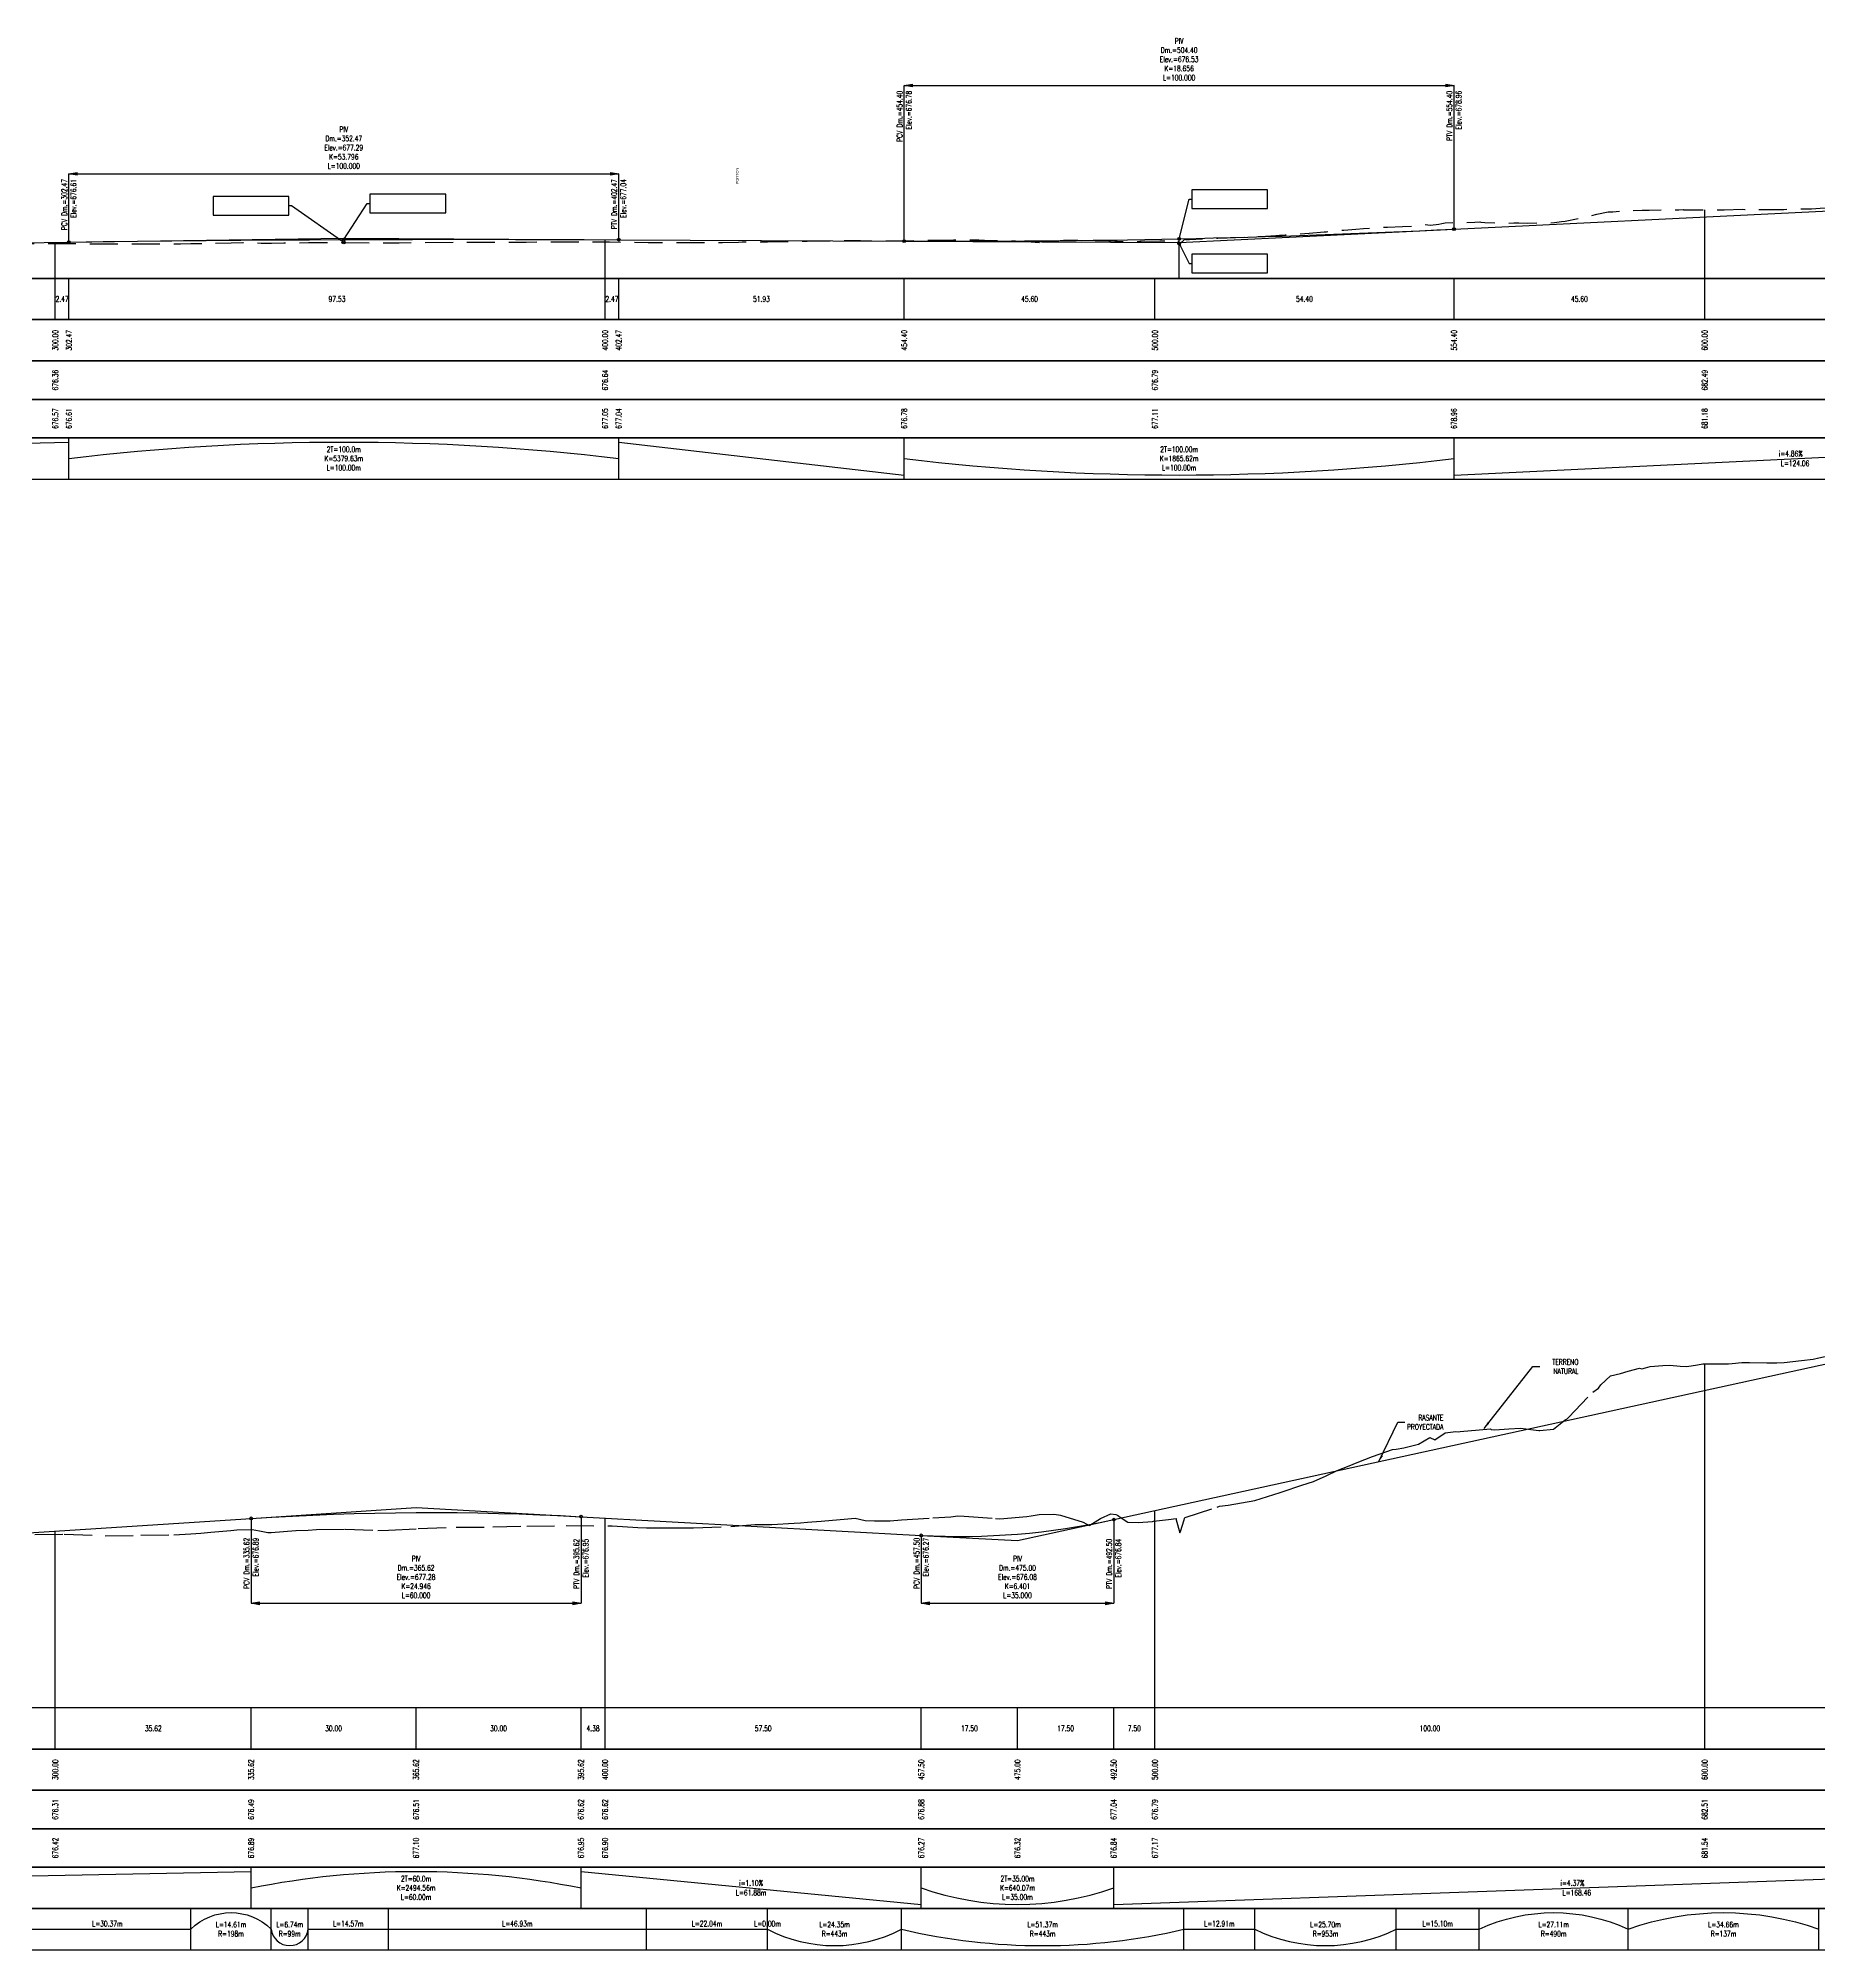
# Model space of a CAD drawing. Extents: x 350769 to 354978, y 6304672 to 6307963.
# Drawn here: x 354131.7 to 354455.6, y 6305572.6 to 6305920.2 of the extents above; entities that cross this region are included whole.
import ezdxf

# ---------------------------------------------------------------- set-up
doc = ezdxf.new("R2010")
doc.units = 0
doc.linetypes.add('DASHDOTX2', pattern=[2, 1, -0.5, 0, -0.5])
doc.linetypes.add('DASHED', pattern=[19.05, 12.7, -6.35])
doc.layers.get('0').update_dxf_attribs({"linetype": 'CONTINUOUS'})
for name, color, linetype in [('1-ARBOLES  2', 7, 'CONTINUOUS'), ('C-CARR-OBRA-PATR', 4, 'CONTINUOUS'), ('C-ROAD-PROF', 3, 'CONTINUOUS'), ('C-ROAD-PROF-TEXT', 2, 'CONTINUOUS')]:
    doc.layers.add(name, color=color, linetype=linetype)
doc.layers.add('TEXTOS-PERFILES', color=7, linetype='CONTINUOUS', lineweight=20)
doc.styles.add('A', font='arial.ttf', dxfattribs={"height": 2})
doc.styles.add('ROMANS', font='romans.shx', dxfattribs={"width": 0.65})
doc.dimstyles.new('2F500', dxfattribs={"dimtxt": 1, "dimasz": 1, "dimexe": 0.35, "dimexo": 0.35, "dimgap": 0.25, "dimtad": 1, "dimdsep": 46, "dimtxsty": 'ROMANS', "dimcen": 0, "dimclrd": 7, "dimclre": 7, "dimclrt": 2, "dimaunit": 2, "dimadec": 1, "dimazin": 0, "dimtfac": 1, "dimtmove": 0, "dimatfit": 3, "dimfxl": 0.35, "dimfxlon": 1, "dimtolj": 1, "dimtzin": 0, "dimarcsym": 1})
doc.dimstyles.get("Standard").update_dxf_attribs({"dimtxt": 0.18, "dimasz": 0.18, "dimexe": 0.18, "dimexo": 0.0625, "dimgap": 0.09, "dimtad": 0, "dimtih": 1, "dimtoh": 1, "dimdec": 4, "dimzin": 0, "dimdsep": 46, "dimtxsty": 'STANDARD', "dimcen": 0.09, "dimadec": 0, "dimazin": 0, "dimtfac": 1, "dimtdec": 4, "dimtofl": 0, "dimtmove": 0, "dimatfit": 3, "dimfxl": 1, "dimtolj": 1, "dimtzin": 0, "dimarcsym": 0})

# ---------------------------------------------------------------- blocks, each defined once
blk = doc.blocks.new('_ClosedFilled')
blk.add_hatch(color=256).paths.add_polyline_path([(-1, 0.17), (-1, -0.17), (0, 0)])
at = {"color": 0, "linetype": 'ByBlock', "lineweight": -2}
for p, q in [((-1, 0.17), (0, 0)), ((-1, 0.17), (-1, -0.17)), ((0, 0), (-1, -0.17))]:
    blk.add_line(p, q, dxfattribs=at)
blk = doc.blocks.new('AeccTickCircle')
blk.add_circle((0, 0), 1)
blk = doc.blocks.new('*U1005')
at = {"layer": 'C-ROAD-PROF', "color": 7, "linetype": 'DASHED', "lineweight": -3, "ltscale": 0.4}
for p, q in [((355812.17, 6305211.86), (355814.3, 6305212.11)), ((355814.3, 6305212.11), (355815.32, 6305212.33)), ((355815.32, 6305212.33), (355817.57, 6305212.83)), ((355775.68, 6305207.42), (355777.43, 6305209.06)), ((355777.43, 6305209.06), (355779.26, 6305209.52)), ((355779.26, 6305209.52), (355780.66, 6305209.9)), ((355780.66, 6305209.9), (355782.74, 6305210.46)), ((355782.74, 6305210.46), (355783.13, 6305210.37)), ((355783.13, 6305210.37), (355783.81, 6305210.54)), ((355783.81, 6305210.54), (355784.68, 6305210.77)), ((355784.68, 6305210.77), (355786.96, 6305210.93)), ((355786.96, 6305210.93), (355788.23, 6305211.02)), ((355788.23, 6305211.02), (355790.11, 6305210.86)), ((355790.11, 6305210.86), (355791.33, 6305210.76)), ((355791.33, 6305210.76), (355793.26, 6305211.1)), ((355793.26, 6305211.1), (355794.21, 6305211.27)), ((355794.21, 6305211.27), (355796.41, 6305211.27)), ((355796.41, 6305211.27), (355798.88, 6305211.26)), ((355798.88, 6305211.26), (355799.56, 6305211.33)), ((355799.56, 6305211.33), (355801.31, 6305211.49)), ((355801.31, 6305211.49), (355802.72, 6305211.49)), ((355802.72, 6305211.49), (355805.87, 6305211.47)), ((355805.87, 6305211.47), (355807.69, 6305211.46)), ((355807.69, 6305211.46), (355809.02, 6305211.49)), ((355809.02, 6305211.49), (355809.05, 6305211.49)), ((355809.05, 6305211.49), (355812.17, 6305211.86)), ((355769.81, 6305201.53), (355774.24, 6305206.11)), ((355774.24, 6305206.11), (355775.24, 6305206.83)), ((355775.24, 6305206.83), (355775.68, 6305207.42)), ((355775.24, 6305206.83), (355775.24, 6305206.83)), ((355745.48, 6305197.44), (355747.39, 6305198.69)), ((355747.39, 6305198.69), (355749.32, 6305198.96)), ((355749.32, 6305198.96), (355749.85, 6305198.9)), ((355749.85, 6305198.9), (355750.1, 6305198.96)), ((355750.1, 6305198.96), (355753.55, 6305199.28)), ((355753.55, 6305199.28), (355755.61, 6305199.43)), ((355755.61, 6305199.43), (355755.75, 6305199.34)), ((355755.75, 6305199.34), (355756.42, 6305199.27)), ((355756.42, 6305199.27), (355758.97, 6305199.43)), ((355758.97, 6305199.43), (355761.04, 6305199.57)), ((355761.04, 6305199.57), (355764.39, 6305199.16)), ((355764.39, 6305199.16), (355764.61, 6305199.13)), ((355764.61, 6305199.13), (355767.07, 6305199.36)), ((355767.07, 6305199.36), (355769.2, 6305201.05)), ((355769.2, 6305201.05), (355769.56, 6305201.27)), ((355769.56, 6305201.27), (355769.81, 6305201.53)), ((355734.18, 6305194.41), (355737.77, 6305195.66)), ((355737.77, 6305195.66), (355738.45, 6305195.77)), ((355738.45, 6305195.77), (355739.86, 6305196.01)), ((355739.86, 6305196.01), (355742.5, 6305196.67)), ((355742.5, 6305196.67), (355744.55, 6305197.87)), ((355744.55, 6305197.87), (355745.48, 6305197.44)), ((355725.71, 6305190.89), (355727.75, 6305191.86)), ((355727.75, 6305191.86), (355729.88, 6305192.71)), ((355729.88, 6305192.71), (355731.35, 6305193.29)), ((355731.35, 6305193.29), (355734.18, 6305194.41)), ((355712.75, 6305186.41), (355717.37, 6305187.86)), ((355717.37, 6305187.86), (355717.71, 6305187.97)), ((355717.71, 6305187.97), (355721.31, 6305189.17)), ((355721.31, 6305189.17), (355723.39, 6305189.85)), ((355723.39, 6305189.85), (355725.71, 6305190.89)), ((355700.08, 6305183.34), (355705.87, 6305185.18)), ((355705.87, 6305185.18), (355706.34, 6305185.37)), ((355706.34, 6305185.37), (355707.91, 6305185.59)), ((355707.91, 6305185.59), (355712.73, 6305186.41)), ((355712.73, 6305186.41), (355712.75, 6305186.41)), ((355522.88, 6305180.66), (355526.53, 6305180.98)), ((355526.53, 6305180.98), (355527.59, 6305181.08)), ((355527.59, 6305181.08), (355530.19, 6305181.15)), ((355530.19, 6305181.15), (355530.35, 6305181.16)), ((355530.35, 6305181.16), (355531.71, 6305180.87)), ((355531.71, 6305180.87), (355533.25, 6305180.57)), ((355536.08, 6305180.76), (355538.33, 6305180.93)), ((355538.33, 6305180.93), (355538.4, 6305180.93)), ((355538.4, 6305180.93), (355540.58, 6305181.04)), ((355540.58, 6305181.04), (355542.08, 6305181.11)), ((355542.08, 6305181.11), (355547.27, 6305181.21)), ((355547.27, 6305181.21), (355553.24, 6305180.95)), ((355553.24, 6305180.95), (355555.15, 6305181.04)), ((355555.15, 6305181.04), (355560.59, 6305181.3)), ((355560.59, 6305181.3), (355567.51, 6305181.56)), ((355567.51, 6305181.56), (355574.18, 6305181.6)), ((355574.18, 6305181.6), (355580.32, 6305181.74)), ((355580.32, 6305181.74), (355587.47, 6305181.84)), ((355587.47, 6305181.84), (355595.87, 6305181.83)), ((355595.87, 6305181.83), (355600.54, 6305181.48)), ((355600.54, 6305181.48), (355602.08, 6305181.47)), ((355602.08, 6305181.47), (355605.98, 6305181.45)), ((355605.98, 6305181.45), (355610.63, 6305181.43)), ((355610.63, 6305181.43), (355617.45, 6305181.68)), ((355617.45, 6305181.68), (355619.55, 6305181.87)), ((355619.55, 6305181.87), (355621.79, 6305182.05)), ((355621.79, 6305182.05), (355624.12, 6305182.03)), ((355624.12, 6305182.03), (355624.89, 6305182.02)), ((355624.89, 6305182.02), (355628.99, 6305182.26)), ((355628.99, 6305182.26), (355630.14, 6305182.32)), ((355630.14, 6305182.32), (355631.4, 6305182.45)), ((355631.4, 6305182.45), (355632.17, 6305182.51)), ((355632.17, 6305182.51), (355633.86, 6305182.66)), ((355633.86, 6305182.66), (355638.73, 6305183.09)), ((355638.73, 6305183.09), (355640.03, 6305183.21)), ((355640.03, 6305183.21), (355641.88, 6305182.75)), ((355641.88, 6305182.75), (355643.6, 6305182.74)), ((355643.6, 6305182.74), (355646.4, 6305182.73)), ((355646.4, 6305182.73), (355648.47, 6305182.87)), ((355648.47, 6305182.87), (355654.18, 6305183.24)), ((355654.18, 6305183.24), (355657.45, 6305183.46)), ((355657.45, 6305183.46), (355658.7, 6305183.64)), ((355658.7, 6305183.64), (355659.89, 6305183.56)), ((355659.89, 6305183.56), (355665.59, 6305183.15)), ((355665.59, 6305183.15), (355666.37, 6305183.1)), ((355666.37, 6305183.1), (355671.3, 6305183.53)), ((355671.3, 6305183.53), (355672.05, 6305183.6)), ((355672.05, 6305183.6), (355673.52, 6305183.84)), ((355673.52, 6305183.84), (355676.18, 6305183.95)), ((355676.18, 6305183.95), (355677.01, 6305183.83)), ((355677.01, 6305183.83), (355677.42, 6305183.77)), ((355677.42, 6305183.77), (355681.5, 6305182.47)), ((355681.5, 6305182.47), (355682.59, 6305181.87)), ((355682.59, 6305181.87), (355682.71, 6305181.94)), ((355682.71, 6305181.94), (355684.66, 6305183.12)), ((355684.66, 6305183.12), (355686.57, 6305183.98)), ((355686.57, 6305183.98), (355687.45, 6305183.86)), ((355687.45, 6305183.86), (355687.76, 6305183.72)), ((355687.76, 6305183.72), (355688.42, 6305183.27)), ((355688.42, 6305183.27), (355689.63, 6305182.45)), ((355689.63, 6305182.45), (355691.55, 6305182.39)), ((355691.55, 6305182.39), (355694.13, 6305182.61)), ((355694.13, 6305182.61), (355694.32, 6305182.63)), ((355694.32, 6305182.63), (355697.04, 6305182.95)), ((355697.04, 6305182.95), (355698.41, 6305183.15)), ((355698.41, 6305183.15), (355698.47, 6305182.91)), ((355698.47, 6305182.91), (355699.13, 6305180.56)), ((355699.13, 6305180.56), (355699.26, 6305180.95)), ((355699.26, 6305180.95), (355699.84, 6305182.74)), ((355699.84, 6305182.74), (355700.03, 6305183.33)), ((355700.03, 6305183.33), (355700.08, 6305183.34)), ((355490.88, 6305180.22), (355496.2, 6305180.3)), ((355496.2, 6305180.3), (355503.63, 6305180)), ((355503.63, 6305180), (355510.13, 6305180.08)), ((355510.13, 6305180.08), (355516.15, 6305180.17)), ((355516.15, 6305180.17), (355519.23, 6305180.37)), ((355519.23, 6305180.37), (355521.05, 6305180.49)), ((355521.05, 6305180.49), (355522.88, 6305180.66)), ((355533.25, 6305180.57), (355533.84, 6305180.61)), ((355533.84, 6305180.61), (355536.08, 6305180.76))]:
    blk.add_line(p, q, dxfattribs=at)
blk = doc.blocks.new('*U1001')
at = {"layer": 'C-ROAD-PROF', "color": 1, "linetype": 'Continuous', "lineweight": -3, "ltscale": 2}
for p, q in [((355687.08, 6305182.93), (355855.54, 6305219.73)), ((355230.33, 6305163.58), (355530.19, 6305183.16)), ((355530.19, 6305183.16), (355533.94, 6305183.39)), ((355533.94, 6305183.39), (355537.69, 6305183.59)), ((355537.69, 6305183.59), (355541.44, 6305183.77)), ((355541.44, 6305183.77), (355545.19, 6305183.91)), ((355545.19, 6305183.91), (355548.94, 6305184.03)), ((355548.94, 6305184.03), (355552.69, 6305184.12)), ((355552.69, 6305184.12), (355556.44, 6305184.18)), ((355556.44, 6305184.18), (355560.19, 6305184.22)), ((355560.19, 6305184.22), (355563.94, 6305184.22)), ((355563.94, 6305184.22), (355567.69, 6305184.2)), ((355567.69, 6305184.2), (355571.44, 6305184.15)), ((355571.44, 6305184.15), (355575.19, 6305184.07)), ((355575.19, 6305184.07), (355578.94, 6305183.96)), ((355578.94, 6305183.96), (355582.69, 6305183.83)), ((355582.69, 6305183.83), (355586.44, 6305183.66)), ((355586.44, 6305183.66), (355590.19, 6305183.47)), ((355590.19, 6305183.47), (355652.08, 6305180.07)), ((355673.95, 6305180.74), (355676.14, 6305181.01)), ((355676.14, 6305181.01), (355678.33, 6305181.32)), ((355678.33, 6305181.32), (355680.51, 6305181.67)), ((355680.51, 6305181.67), (355682.7, 6305182.05)), ((355682.7, 6305182.05), (355684.89, 6305182.47)), ((355684.89, 6305182.47), (355687.08, 6305182.93)), ((355652.08, 6305180.07), (355654.26, 6305179.97)), ((355654.26, 6305179.97), (355656.45, 6305179.9)), ((355656.45, 6305179.9), (355658.64, 6305179.88)), ((355658.64, 6305179.88), (355660.83, 6305179.89)), ((355660.83, 6305179.89), (355663.01, 6305179.94)), ((355663.01, 6305179.94), (355665.2, 6305180.02)), ((355665.2, 6305180.02), (355667.39, 6305180.14)), ((355667.39, 6305180.14), (355669.58, 6305180.3)), ((355669.58, 6305180.3), (355671.76, 6305180.5)), ((355671.76, 6305180.5), (355673.95, 6305180.74))]:
    blk.add_line(p, q, dxfattribs=at)
at = {"layer": 'C-ROAD-PROF', "color": 8, "linetype": 'Continuous', "lineweight": -3, "ltscale": 2}
for p, q in [((355530.19, 6305183.16), (355560.19, 6305185.12)), ((355560.19, 6305185.12), (355590.19, 6305183.47)), ((355669.58, 6305179.11), (355687.08, 6305182.93)), ((355652.08, 6305180.07), (355669.58, 6305179.11))]:
    blk.add_line(p, q, dxfattribs=at)
blk = doc.blocks.new('*U1000')
at = {"layer": 'C-ROAD-PROF-TEXT', "color": 7, "linetype": 'Continuous', "lineweight": -3}
for p, q in [((355530.19, 6305183.16), (355530.19, 6305167.72)), ((355590.19, 6305183.47), (355590.19, 6305167.72)), ((355530.19, 6305167.72), (355590.19, 6305167.72))]:
    blk.add_line(p, q, dxfattribs=at)
for name, p, xscale, yscale, zscale, rotation in [('AeccTickCircle', (355530.19, 6305183.16), 0.2500000000000001, 0.2500000000000001, 0.2500000000000001, 270), ('AeccTickCircle', (355590.19, 6305183.47), 0.2500000000000001, 0.2500000000000001, 0.2500000000000001, 270), ('_ClosedFilled', (355530.19, 6305167.72), 1.499999999999989, 1.499999999999989, 1.499999999999989, 180)]:
    blk.add_blockref(name, p, dxfattribs=dict(at, xscale=xscale, yscale=yscale, zscale=zscale, rotation=rotation))
at = {"layer": 'C-ROAD-PROF-TEXT', "color": 7, "linetype": 'Continuous', "lineweight": -3, "xscale": 1.499999999999989, "yscale": 1.499999999999989, "zscale": 1.499999999999989}
blk.add_blockref('_ClosedFilled', (355590.19, 6305167.72), dxfattribs=at)
at = {"layer": 'C-ROAD-PROF-TEXT', "color": 3, "linetype": 'Continuous', "lineweight": -3, "char_height": 1, "attachment_point": 6, "rotation": 90, "style": 'ROMANS'}
for s, insert in [('PCV Dm.=335.62\\PElev.=676.89', (355530.19, 6305179.63)), ('PTV Dm.=395.62\\PElev.=676.95', (355590.19, 6305179.44))]:
    blk.add_mtext(s, dxfattribs=dict(at, insert=insert))
at = {"layer": 'C-ROAD-PROF-TEXT', "color": 3, "linetype": 'Continuous', "lineweight": -3, "insert": (355560.19, 6305168.66), "char_height": 1, "attachment_point": 8, "style": 'ROMANS'}
blk.add_mtext('{\\C3;PIV\\PDm.=365.62\\PElev.=677.28\\PK=24.946\\PL=60.000}', dxfattribs=at)
blk = doc.blocks.new('*U999')
at = {"layer": 'C-ROAD-PROF-TEXT', "color": 7, "linetype": 'Continuous', "lineweight": -3}
for p, q in [((355687.08, 6305182.93), (355687.08, 6305167.72)), ((355652.08, 6305180.07), (355652.08, 6305167.72)), ((355652.08, 6305167.72), (355687.08, 6305167.72))]:
    blk.add_line(p, q, dxfattribs=at)
for name, p, xscale, yscale, zscale, rotation in [('AeccTickCircle', (355687.08, 6305182.93), 0.2500000000000001, 0.2500000000000001, 0.2500000000000001, 270), ('AeccTickCircle', (355652.08, 6305180.07), 0.2500000000000001, 0.2500000000000001, 0.2500000000000001, 270), ('_ClosedFilled', (355652.08, 6305167.72), 1.499999999999989, 1.499999999999989, 1.499999999999989, 180)]:
    blk.add_blockref(name, p, dxfattribs=dict(at, xscale=xscale, yscale=yscale, zscale=zscale, rotation=rotation))
at = {"layer": 'C-ROAD-PROF-TEXT', "color": 7, "linetype": 'Continuous', "lineweight": -3, "xscale": 1.499999999999989, "yscale": 1.499999999999989, "zscale": 1.499999999999989}
blk.add_blockref('_ClosedFilled', (355687.08, 6305167.72), dxfattribs=at)
at = {"layer": 'C-ROAD-PROF-TEXT', "color": 3, "linetype": 'Continuous', "lineweight": -3, "char_height": 1, "attachment_point": 6, "rotation": 90, "style": 'ROMANS'}
for s, insert in [('PCV Dm.=457.50\\PElev.=676.27', (355652.08, 6305179.63)), ('PTV Dm.=492.50\\PElev.=676.84', (355687.08, 6305179.44))]:
    blk.add_mtext(s, dxfattribs=dict(at, insert=insert))
at = {"layer": 'C-ROAD-PROF-TEXT', "color": 3, "linetype": 'Continuous', "lineweight": -3, "insert": (355669.58, 6305168.66), "char_height": 1, "attachment_point": 8, "style": 'ROMANS'}
blk.add_mtext('{\\C3;PIV\\PDm.=475.00\\PElev.=676.08\\PK=6.401\\PL=35.000}', dxfattribs=at)
blk = doc.blocks.new('*U998')
at = {"layer": 'TEXTOS-PERFILES', "color": 7, "linetype": 'Continuous', "lineweight": 20, "char_height": 1, "attachment_point": 5, "style": 'ROMANS'}
for s, insert in [('{\\C256;35.62}', (355512.39, 6305144.97)), ('{\\C256;30.00}', (355545.19, 6305144.97)), ('{\\C256;30.00}', (355575.19, 6305144.97)), ('{\\C256;4.38}', (355592.38, 6305144.97)), ('{\\C256;57.50}', (355623.33, 6305144.97)), ('{\\C256;17.50}', (355660.83, 6305144.97)), ('{\\C256;17.50}', (355678.33, 6305144.97)), ('{\\C256;7.50}', (355690.83, 6305144.97)), ('{\\C256;100.00}', (355744.58, 6305144.97))]:
    blk.add_mtext(s, dxfattribs=dict(at, insert=insert))
blk = doc.blocks.new('*U997')
at = {"layer": 'TEXTOS-PERFILES', "color": 7, "linetype": 'Continuous', "lineweight": 20, "char_height": 1, "attachment_point": 5, "rotation": 90, "style": 'ROMANS'}
for s, insert in [('300.00', (355494.58, 6305137.47)), ('{\\C256;335.62}', (355530.19, 6305137.47)), ('{\\C256;365.62}', (355560.19, 6305137.47)), ('{\\C256;395.62}', (355590.19, 6305137.47)), ('400.00', (355594.58, 6305137.47)), ('{\\C256;457.50}', (355652.08, 6305137.47)), ('{\\C256;475.00}', (355669.58, 6305137.47)), ('{\\C256;492.50}', (355687.08, 6305137.47)), ('500.00', (355694.58, 6305137.47)), ('600.00', (355794.58, 6305137.47))]:
    blk.add_mtext(s, dxfattribs=dict(at, insert=insert))
blk = doc.blocks.new('*U996')
at = {"layer": 'C-CARR-OBRA-PATR', "color": 141, "linetype": 'Continuous', "lineweight": -3, "char_height": 1, "style": 'ROMANS'}
for s, insert, attachment_point in [('{\\C256;L=61.88m}', (355621.13, 6305115.6), 2), ('{\\C256;i=1.10%}', (355621.13, 6305116.35), 8)]:
    blk.add_mtext(s, dxfattribs=dict(at, insert=insert, attachment_point=attachment_point))
at = {"layer": 'TEXTOS-PERFILES', "color": 7, "linetype": 'Continuous', "lineweight": 20, "char_height": 1, "style": 'ROMANS'}
for s, insert, attachment_point in [('{\\C256;2T=60.0m\\PK=2494.56m\\PL=60.00m}', (355560.19, 6305115.97), 5), ('{\\C256;2T=35.00m\\PK=640.07m\\PL=35.00m}', (355669.58, 6305115.97), 5), ('{\\C256;i=4.37%}', (355768.35, 6305116.35), 7), ('{\\C256;L=168.46}', (355771.31, 6305115.6), 2)]:
    blk.add_mtext(s, dxfattribs=dict(at, insert=insert, attachment_point=attachment_point))
blk = doc.blocks.new('*U995')
at = {"layer": 'TEXTOS-PERFILES', "color": 7, "linetype": 'Continuous', "lineweight": 20, "char_height": 1, "attachment_point": 5, "style": 'ROMANS'}
for s, insert in [('{\\C256;L=30.37m}', (355504.04, 6305109.47)), ('{\\C256;L=14.61m\\PR=198m}', (355526.53, 6305108.47)), ('{\\C256;L=6.74m\\PR=99m}', (355537.21, 6305108.47)), ('{\\C256;L=14.57m}', (355547.86, 6305109.47)), ('{\\C256;L=46.93m}', (355578.61, 6305109.47)), ('{\\C256;L=22.04m}', (355613.1, 6305109.47)), ('{\\C256;L=0.00m}', (355624.12, 6305109.47)), ('{\\C256;L=24.35m\\PR=443m}', (355636.3, 6305108.47)), ('{\\C256;L=51.37m\\PR=443m}', (355674.15, 6305108.47)), ('{\\C256;L=12.91m}', (355706.29, 6305109.47)), ('{\\C256;L=25.70m\\PR=953m}', (355725.6, 6305108.47)), ('{\\C256;L=15.10m}', (355746, 6305109.47)), ('{\\C256;L=27.11m\\PR=490m}', (355767.1, 6305108.47)), ('{\\C256;L=34.66m\\PR=137m}', (355797.99, 6305108.47))]:
    blk.add_mtext(s, dxfattribs=dict(at, insert=insert))
blk = doc.blocks.new('*U994')
at = {"layer": 'TEXTOS-PERFILES', "color": 7, "linetype": 'Continuous', "lineweight": 20, "char_height": 1, "attachment_point": 5, "rotation": 90, "style": 'ROMANS'}
for s, insert in [('676.42', (355494.58, 6305123.22)), ('676.89', (355530.19, 6305123.22)), ('677.10', (355560.19, 6305123.22)), ('676.95', (355590.19, 6305123.22)), ('676.90', (355594.58, 6305123.22)), ('676.27', (355652.08, 6305123.22)), ('676.32', (355669.58, 6305123.22)), ('676.84', (355687.08, 6305123.22)), ('677.17', (355694.58, 6305123.22)), ('681.54', (355794.58, 6305123.22))]:
    blk.add_mtext(s, dxfattribs=dict(at, insert=insert))

msp = doc.modelspace()

# ---------------------------------------------------------------- linework, layer by layer
at = {"layer": 'C-CARR-OBRA-PATR', "color": 7, "linetype": 'Continuous', "lineweight": -3}
for p, q in [((354163.524, 6305891.448), (354163.524, 6305888.031)), ((354177.307, 6305891.448), (354163.524, 6305891.448)), ((354177.307, 6305888.031), (354177.307, 6305891.448)), ((354192.058, 6305891.877), (354192.058, 6305888.46)), ((354205.841, 6305891.877), (354192.058, 6305891.877)), ((354205.841, 6305888.46), (354205.841, 6305891.877)), ((354341.545, 6305892.653), (354341.545, 6305889.236)), ((354355.328, 6305892.653), (354341.545, 6305892.653)), ((354355.328, 6305889.236), (354355.328, 6305892.653)), ((354163.524, 6305888.031), (354177.307, 6305888.031)), ((354192.058, 6305888.46), (354205.841, 6305888.46)), ((354341.545, 6305889.236), (354355.328, 6305889.236)), ((354341.545, 6305880.954), (354341.545, 6305877.538)), ((354355.328, 6305880.954), (354341.545, 6305880.954)), ((354355.328, 6305877.538), (354355.328, 6305880.954)), ((354341.545, 6305877.538), (354355.328, 6305877.538))]:
    msp.add_line(p, q, dxfattribs=at)
at = {"layer": 'C-CARR-OBRA-PATR', "color": 2}
msp.add_line((353825.213, 6305876.543), (354977.18, 6305876.543), dxfattribs=at)
at = {"layer": 'C-CARR-OBRA-PATR', "color": 6, "linetype": 'Continuous', "lineweight": -3}
for centre, radius in [((354187.294, 6305883.599), 0.125), ((354187.319, 6305883.046), 0.125), ((354187.294, 6305883.599), 0.0625), ((354187.319, 6305883.046), 0.0625), ((354339.228, 6305883.743), 0.125), ((354339.228, 6305882.889), 0.125), ((354339.228, 6305883.743), 0.0625), ((354339.228, 6305882.889), 0.0625)]:
    msp.add_circle(centre, radius, dxfattribs=at)
at = {"layer": 'C-ROAD-PROF', "color": 252, "linetype": 'Continuous', "lineweight": -3}
for p, q in [((354434.827, 6305876.543), (354434.827, 6305889.029)), ((354134.827, 6305876.543), (354134.827, 6305883.117)), ((354234.827, 6305876.543), (354234.827, 6305883.591)), ((354339.227, 6305876.521), (354339.227, 6305883.633)), ((354434.827, 6305616.649), (354434.827, 6305679.195)), ((354234.827, 6305616.649), (354234.827, 6305651.156)), ((354334.827, 6305616.649), (354334.827, 6305652.495)), ((354134.827, 6305616.649), (354134.827, 6305648.761))]:
    msp.add_line(p, q, dxfattribs=at)
at = {"layer": 'C-ROAD-PROF', "color": 8, "linetype": 'Continuous', "lineweight": -3, "ltscale": 2}
for p, q in [((354137.294, 6305883.151), (354187.294, 6305883.831)), ((354187.294, 6305883.831), (354237.294, 6305883.582)), ((354289.228, 6305883.323), (354339.228, 6305883.073)), ((354339.228, 6305883.073), (354389.228, 6305885.504))]:
    msp.add_line(p, q, dxfattribs=at)
at = {"layer": 'C-ROAD-PROF', "color": 7, "linetype": 'Continuous', "lineweight": -3}
for p, q in [((354134.827, 6305869.043), (354134.827, 6305876.543)), ((354137.294, 6305869.043), (354137.294, 6305876.543)), ((354234.827, 6305869.043), (354234.827, 6305876.543)), ((354237.294, 6305869.043), (354237.294, 6305876.543)), ((354289.228, 6305869.043), (354289.228, 6305876.543)), ((354334.827, 6305869.043), (354334.827, 6305876.543)), ((354389.228, 6305869.043), (354389.228, 6305876.543)), ((354434.827, 6305869.043), (354434.827, 6305876.543)), ((353882.147, 6305840.793), (354137.294, 6305846.793)), ((354137.294, 6305840.043), (354137.294, 6305847.543)), ((354237.294, 6305840.043), (354237.294, 6305847.543)), ((354237.294, 6305846.793), (354289.228, 6305840.793)), ((354289.228, 6305840.043), (354289.228, 6305847.543)), ((354389.228, 6305840.043), (354389.228, 6305847.543)), ((354389.228, 6305840.793), (354513.29, 6305846.793)), ((354134.827, 6305609.149), (354134.827, 6305616.649)), ((354170.446, 6305609.149), (354170.446, 6305616.649)), ((354200.446, 6305609.149), (354200.446, 6305616.649)), ((354230.446, 6305609.149), (354230.446, 6305616.649)), ((354234.827, 6305609.149), (354234.827, 6305616.649)), ((354292.327, 6305609.149), (354292.327, 6305616.649)), ((354309.827, 6305609.149), (354309.827, 6305616.649)), ((354327.327, 6305609.149), (354327.327, 6305616.649)), ((354334.827, 6305609.149), (354334.827, 6305616.649)), ((354434.827, 6305609.149), (354434.827, 6305616.649)), ((354170.446, 6305580.149), (354170.446, 6305587.649)), ((354230.446, 6305580.149), (354230.446, 6305587.649)), ((354292.327, 6305580.149), (354292.327, 6305587.649)), ((354327.327, 6305580.149), (354327.327, 6305587.649)), ((353870.578, 6305580.899), (354170.446, 6305586.899)), ((354230.446, 6305586.899), (354292.327, 6305580.899)), ((354327.327, 6305580.899), (354495.79, 6305586.899)), ((354159.481, 6305572.649), (354159.481, 6305580.149)), ((354174.089, 6305572.649), (354174.089, 6305580.149)), ((354180.827, 6305572.649), (354180.827, 6305580.149)), ((354195.399, 6305572.649), (354195.399, 6305580.149)), ((354242.333, 6305572.649), (354242.333, 6305580.149)), ((354264.374, 6305572.649), (354264.374, 6305580.149)), ((354264.374, 6305572.649), (354264.374, 6305580.149)), ((354288.722, 6305572.649), (354288.722, 6305580.149)), ((354340.088, 6305572.649), (354340.088, 6305580.149)), ((354353.001, 6305572.649), (354353.001, 6305580.149)), ((354378.697, 6305572.649), (354378.697, 6305580.149)), ((354393.799, 6305572.649), (354393.799, 6305580.149)), ((354420.909, 6305572.649), (354420.909, 6305580.149)), ((354455.572, 6305572.649), (354455.572, 6305580.149)), ((353834.827, 6305576.399), (354159.481, 6305576.399)), ((354180.827, 6305576.399), (354264.374, 6305576.399)), ((354340.088, 6305576.399), (354353.001, 6305576.399)), ((354378.697, 6305576.399), (354393.799, 6305576.399))]:
    msp.add_line(p, q, dxfattribs=at)
at = {"layer": 'C-ROAD-PROF', "color": 7, "linetype": 'DASHED', "lineweight": -3, "ltscale": 0.4, "flags": 128}
msp.add_lwpolyline([(353882.147, 6305880.296), (353887.561, 6305880.445), (353891.024, 6305880.411), (353891.912, 6305880.42), (353892.64, 6305880.459), (353896.024, 6305880.474), (353898.282, 6305880.619), (353904.563, 6305880.77), (353907.302, 6305880.88), (353908.148, 6305880.81), (353911.523, 6305880.828), (353917.139, 6305880.956), (353919.652, 6305880.998), (353921.252, 6305881.069), (353923.53, 6305881.056), (353923.798, 6305881.049), (353924.609, 6305881.077), (353927.087, 6305881.114), (353933.411, 6305881.143), (353937.894, 6305881.22), (353944.2, 6305881.297), (353945.57, 6305881.335), (353946.511, 6305881.381), (353951.675, 6305881.468), (353953.711, 6305881.417), (353956.706, 6305881.443), (353960.075, 6305881.483), (353966.2, 6305881.524), (353972.635, 6305881.562), (353982.926, 6305881.635), (353988.526, 6305881.662), (353991.856, 6305881.715), (353999.661, 6305881.759), (354006.588, 6305881.719), (354012.724, 6305881.768), (354019.726, 6305881.78), (354025.468, 6305881.857), (354028.566, 6305881.839), (354029.868, 6305881.844), (354032.224, 6305881.765), (354033.179, 6305881.707), (354036.08, 6305881.714), (354036.501, 6305881.719), (354039.351, 6305881.757), (354041.222, 6305881.793), (354043.282, 6305881.843), (354046.395, 6305881.933), (354048.984, 6305882.001), (354052.684, 6305882.055), (354061.342, 6305882.246), (354065.031, 6305882.338), (354067.772, 6305882.375), (354068.001, 6305882.377), (354071.071, 6305882.4), (354071.558, 6305882.386), (354072.671, 6305882.316), (354074.36, 6305882.498), (354076.6, 6305882.809), (354077.081, 6305882.727), (354077.604, 6305882.725), (354079, 6305882.502), (354080.854, 6305882.474), (354091.443, 6305882.657), (354092.074, 6305882.684), (354093.154, 6305882.667), (354094.32, 6305882.672), (354103.075, 6305882.735), (354104.271, 6305882.771), (354115.149, 6305882.853), (354118.636, 6305882.858), (354121.666, 6305882.822), (354129.093, 6305882.874), (354132.246, 6305882.897), (354134.682, 6305882.904), (354145.681, 6305882.816), (354148.861, 6305882.824), (354157.582, 6305882.851), (354159.456, 6305882.875), (354159.573, 6305882.877), (354163.136, 6305882.941), (354166.815, 6305883.007), (354168.945, 6305883.044), (354170.27, 6305883.052), (354170.495, 6305883.043), (354172.289, 6305882.969), (354173.076, 6305882.937), (354174.174, 6305882.953), (354176.399, 6305882.984), (354178.624, 6305883.016), (354180.849, 6305883.049), (354180.852, 6305883.049), (354182.332, 6305883.064), (354184.414, 6305883.071), (354193.555, 6305882.993), (354197.356, 6305883.028), (354207.875, 6305883.109), (354211.155, 6305883.113), (354220.444, 6305883.154), (354231.271, 6305883.186), (354235.608, 6305883.185), (354242.641, 6305883.078), (354245.646, 6305883.075), (354252.733, 6305883.071), (354256.194, 6305883.096), (354259.114, 6305883.149), (354259.742, 6305883.167), (354260.491, 6305883.171), (354263.162, 6305883.212), (354263.997, 6305883.211), (354264.368, 6305883.215), (354270.009, 6305883.279), (354271.287, 6305883.294), (354271.468, 6305883.297), (354271.577, 6305883.299), (354275.65, 6305883.372), (354280.571, 6305883.46), (354281.291, 6305883.424), (354282.683, 6305883.355), (354284.564, 6305883.354), (354286.931, 6305883.384), (354292.572, 6305883.458), (354298.213, 6305883.533), (354298.576, 6305883.538), (354298.727, 6305883.543), (354299.66, 6305883.529), (354300.731, 6305883.546), (354302.786, 6305883.544), (354303.854, 6305883.522), (354306.833, 6305883.446), (354308.22, 6305883.419), (354309.494, 6305883.356), (354311.559, 6305883.24), (354314.353, 6305883.061), (354315.135, 6305883.154), (354316.194, 6305883.289), (354318.208, 6305883.492), (354320.776, 6305883.463), (354323.335, 6305883.428), (354326.416, 6305883.343), (354327.522, 6305883.31), (354327.983, 6305883.296), (354328.205, 6305883.275), (354329.241, 6305883.236), (354329.712, 6305883.242), (354332.057, 6305883.281), (354332.308, 6305883.286), (354335.694, 6305883.344), (354337.468, 6305883.386), (354337.698, 6305883.481), (354337.756, 6305883.505), (354338.74, 6305883.626), (354339.167, 6305883.021), (354339.228, 6305882.89), (354339.294, 6305883.012), (354339.336, 6305882.995), (354339.851, 6305883.245), (354340.266, 6305883.7), (354340.41, 6305883.591), (354341.12, 6305883.628), (354344.543, 6305883.805), (354345.614, 6305883.858), (354346.292, 6305883.882), (354346.718, 6305883.897), (354347.965, 6305883.937), (354351.387, 6305884.045), (354352.974, 6305884.095), (354354.948, 6305884.219), (354356.826, 6305884.337), (354357.257, 6305884.362), (354357.496, 6305884.374), (354357.962, 6305884.411), (354358.508, 6305884.448), (354362.068, 6305884.686), (354362.881, 6305884.741), (354365.628, 6305884.991), (354365.662, 6305884.994), (354366.027, 6305885.035), (354366.448, 6305885.074), (354369.189, 6305885.318), (354371.372, 6305885.51), (354372.749, 6305885.596), (354375.141, 6305885.741), (354376.194, 6305885.824), (354376.309, 6305885.832), (354376.677, 6305885.858), (354377.15, 6305885.873), (354379.869, 6305885.984), (354381.918, 6305886.067), (354383.357, 6305886.37), (354383.43, 6305886.363), (354384.945, 6305886.225), (354386.463, 6305886.423), (354386.99, 6305886.517), (354387.598, 6305886.625), (354389.301, 6305886.689), (354390.256, 6305886.664), (354390.55, 6305886.678), (354393.039, 6305886.794), (354393.944, 6305886.808), (354394.11, 6305886.785), (354394.821, 6305886.69), (354398.965, 6305886.602), (354400.11, 6305886.617), (354401.013, 6305886.629), (354402.588, 6305886.59), (354406.109, 6305886.656), (354407.505, 6305886.682), (354408.785, 6305886.884), (354409.457, 6305886.968), (354412.108, 6305887.516), (354413.793, 6305887.865), (354415.208, 6305888.242), (354417.242, 6305888.621), (354417.467, 6305888.646), (354417.544, 6305888.642), (354418.108, 6305888.673), (354423.449, 6305888.966), (354423.708, 6305888.977), (354424.107, 6305888.967), (354424.698, 6305888.954), (354430.107, 6305889.034), (354430.927, 6305889.047), (354430.982, 6305889.025), (354431.395, 6305889.025), (354436.106, 6305889.03), (354438.338, 6305889.032), (354441.708, 6305889.099), (354442.105, 6305889.098), (354444.396, 6305889.095), (354446.687, 6305889.093), (354447.547, 6305889.092), (354448.977, 6305889.097), (354449.192, 6305889.098), (354451.268, 6305889.149), (354453.559, 6305889.204), (354454.251, 6305889.22), (354455.849, 6305889.291), (354458.14, 6305889.391), (354458.975, 6305889.426), (354460.43, 6305889.518), (354461.527, 6305889.586), (354462.721, 6305889.743), (354464.277, 6305889.946), (354465.012, 6305890), (354466.987, 6305890.142), (354467.302, 6305890.165), (354469.593, 6305890.327), (354469.736, 6305890.337), (354471.884, 6305890.476), (354474.174, 6305890.619), (354475.911, 6305890.724), (354476.465, 6305890.739), (354478.756, 6305890.793), (354479.439, 6305890.808), (354480.993, 6305890.815), (354481.046, 6305890.816), (354481.507, 6305890.82), (354483.337, 6305890.884), (354485.627, 6305890.962), (354487.918, 6305891.037), (354490.209, 6305891.11), (354492.499, 6305891.18), (354494.79, 6305891.248), (354494.876, 6305891.25), (354495.755, 6305891.282), (354496.802, 6305891.313), (354497.081, 6305891.32), (354499.371, 6305891.374), (354501.662, 6305891.423), (354503.069, 6305891.451), (354503.952, 6305891.463), (354506.243, 6305891.492), (354507.474, 6305891.505), (354508.534, 6305891.521), (354510.824, 6305891.551), (354513.115, 6305891.577), (354515.406, 6305891.599), (354515.832, 6305891.602), (354517.696, 6305891.625), (354519.388, 6305891.643), (354519.987, 6305891.649), (354522.277, 6305891.67), (354524.568, 6305891.686), (354525.663, 6305891.691), (354526.859, 6305891.691), (354529.149, 6305891.684), (354529.723, 6305891.681), (354531.44, 6305891.758), (354533.731, 6305891.858), (354535.3, 6305891.923), (354536.021, 6305891.94), (354538.312, 6305891.993), (354539.198, 6305892.013), (354540.603, 6305891.989), (354542.121, 6305891.962), (354542.83, 6305891.954), (354545.058, 6305891.929), (354547.027, 6305891.908), (354547.286, 6305891.898), (354549.514, 6305891.812), (354551.742, 6305891.721), (354553.97, 6305891.627), (354556.198, 6305891.528), (354556.517, 6305891.513), (354558.426, 6305891.496), (354560.654, 6305891.473), (354561.394, 6305891.463), (354562.882, 6305891.465), (354565.109, 6305891.464), (354566.286, 6305891.462), (354567.337, 6305891.454), (354569.565, 6305891.434), (354571.793, 6305891.411), (354573.159, 6305891.395), (354574.021, 6305891.38), (354576.249, 6305891.338), (354578.477, 6305891.293), (354580.705, 6305891.245), (354582.228, 6305891.21), (354582.933, 6305891.196), (354583.49, 6305891.184), (354585.16, 6305891.162), (354586.493, 6305891.143), (354587.388, 6305891.141), (354589.616, 6305891.128), (354591.844, 6305891.108), (354594.072, 6305891.081), (354596.3, 6305891.047), (354596.53, 6305891.043), (354598.528, 6305890.96), (354598.95, 6305890.942), (354599.571, 6305890.893), (354600.756, 6305890.861), (354601.935, 6305890.829), (354602.984, 6305890.784), (354605.212, 6305890.684), (354608.833, 6305890.513), (354609.492, 6305890.486), (354611.954, 6305890.388), (354613.773, 6305890.342), (354617.073, 6305890.262), (354618.054, 6305890.238), (354622.149, 6305890.139), (354622.335, 6305890.129), (354624.05, 6305890.045), (354626.615, 6305889.924), (354630.109, 6305889.763), (354630.896, 6305889.719), (354634.728, 6305889.503), (354635.177, 6305889.483), (354636.656, 6305889.416), (354639.458, 6305889.419), (354641.632, 6305889.423), (354643.738, 6305889.48), (354644.425, 6305889.499), (354646.186, 6305889.37), (354648.019, 6305889.22), (354649.053, 6305889.135), (354649.314, 6305888.926), (354649.505, 6305888.664), (354649.767, 6305888.687), (354649.918, 6305888.703), (354650.123, 6305888.868), (354650.417, 6305889.088), (354652.3, 6305889.065), (354656.524, 6305889.015), (354658.404, 6305888.997), (354659.273, 6305888.973), (354660.845, 6305888.929), (354661.95, 6305888.902), (354663.792, 6305888.859), (354664.626, 6305888.841), (354667.303, 6305888.788), (354669.979, 6305888.738), (354671.771, 6305888.706), (354672.655, 6305888.701), (354673.623, 6305888.697), (354675.332, 6305888.687), (354675.404, 6305888.687), (354678.008, 6305888.687), (354680.685, 6305888.69), (354681.801, 6305888.692), (354683.361, 6305888.68), (354686.037, 6305888.663), (354688.649, 6305888.649), (354688.714, 6305888.648), (354688.911, 6305888.647), (354691.39, 6305888.639), (354694.067, 6305888.633), (354696.743, 6305888.629), (354698.038, 6305888.629), (354699.419, 6305888.628), (354702.096, 6305888.63), (354704.772, 6305888.634), (354705.339, 6305888.636), (354707.874, 6305888.652), (354708.454, 6305888.656), (354710.111, 6305888.667), (354710.977, 6305888.673), (354714.079, 6305888.697), (354717.182, 6305888.722), (354718.634, 6305888.735), (354722.76, 6305888.77), (354723.998, 6305888.781), (354728.338, 6305888.848), (354728.72, 6305888.855), (354733.916, 6305888.906), (354737.488, 6305888.943), (354738.889, 6305888.974), (354739.494, 6305888.977), (354742.92, 6305888.995), (354745.072, 6305889.008), (354747.855, 6305889.027), (354748.983, 6305889.032), (354750.65, 6305889.033), (354750.685, 6305889.033), (354756.228, 6305889.058), (354759.05, 6305889.072), (354761.806, 6305889.077), (354763.137, 6305889.081), (354767.384, 6305889.051), (354768.921, 6305889.041), (354770.015, 6305889.155), (354772.388, 6305889.111), (354772.962, 6305889.132), (354777.223, 6305889.288), (354778.54, 6305889.308), (354778.984, 6305889.315), (354781.458, 6305889.291), (354784.118, 6305889.288), (354788.062, 6305889.29), (354789.696, 6305889.283), (354791.511, 6305889.279), (354795.274, 6305889.3), (354796.71, 6305889.31), (354799.604, 6305889.357), (354800.852, 6305889.422), (354801.381, 6305889.449), (354806.268, 6305889.517), (354808.841, 6305889.551), (354811.684, 6305889.591), (354812.971, 6305889.608), (354817.1, 6305889.692), (354818.868, 6305889.725), (354822.303, 6305889.797), (354822.344, 6305889.753), (354822.515, 6305889.56), (354822.563, 6305889.507), (354822.62, 6305889.508), (354822.823, 6305889.475), (354822.867, 6305889.524), (354822.994, 6305889.787), (354823.327, 6305889.772), (354824.736, 6305889.846), (354827.797, 6305890), (354827.931, 6305890.005), (354830.7, 6305890.091)], dxfattribs=at)
at = {"layer": 'C-ROAD-PROF', "color": 1, "linetype": 'Continuous', "lineweight": -3, "ltscale": 2, "flags": 128}
msp.add_lwpolyline([(353882.147, 6305879.681), (354137.294, 6305883.151), (354143.544, 6305883.232), (354149.794, 6305883.307), (354156.044, 6305883.373), (354162.294, 6305883.433), (354168.544, 6305883.485), (354174.794, 6305883.53), (354181.044, 6305883.568), (354187.294, 6305883.599), (354193.544, 6305883.622), (354199.794, 6305883.638), (354206.044, 6305883.647), (354212.294, 6305883.648), (354218.544, 6305883.643), (354224.794, 6305883.63), (354231.044, 6305883.609), (354237.294, 6305883.582), (354289.228, 6305883.323), (354292.353, 6305883.31), (354295.478, 6305883.302), (354298.603, 6305883.299), (354301.728, 6305883.302), (354304.853, 6305883.31), (354307.978, 6305883.323), (354311.103, 6305883.342), (354314.228, 6305883.365), (354317.353, 6305883.394), (354320.478, 6305883.429), (354323.603, 6305883.468), (354326.728, 6305883.513), (354329.853, 6305883.562), (354332.978, 6305883.617), (354336.103, 6305883.678), (354339.228, 6305883.743), (354342.353, 6305883.814), (354345.478, 6305883.89), (354348.603, 6305883.971), (354351.728, 6305884.058), (354354.853, 6305884.15), (354357.978, 6305884.247), (354361.103, 6305884.349), (354364.228, 6305884.456), (354367.353, 6305884.569), (354370.478, 6305884.687), (354373.603, 6305884.81), (354376.728, 6305884.938), (354379.853, 6305885.072), (354382.978, 6305885.211), (354386.103, 6305885.355), (354389.228, 6305885.504), (354513.29, 6305891.535)], dxfattribs=at)
at = {"layer": 'C-ROAD-PROF', "color": 7, "linetype": 'Continuous', "lineweight": -3, "extrusion": (0, 0, -1)}
for centre, radius, start, end in [((-354187.294, 6305428.626), 418.167, 83.13274, 96.86726), ((-354200.446, 6305435.4), 151.498, 78.57875, 101.42125), ((-354166.785, 6305569.008), 10.391, 45.33916, 134.66084), ((-354407.354, 6305547.277), 32.122, 65.04049, 114.95951), ((-354438.24, 6305527.835), 51.564, 70.35949, 109.64051)]:
    msp.add_arc(centre, radius, start, end, dxfattribs=at)
at = {"layer": 'C-ROAD-PROF', "color": 7, "linetype": 'Continuous', "lineweight": -3}
for centre, radius, start, end in [((354339.228, 6306258.96), 418.167, 263.13274, 276.86726), ((354309.827, 6305633.44), 52.542, 250.54484, 289.45516), ((354177.458, 6305576.79), 3.392, 186.63192, 353.36808), ((354276.548, 6305599.599), 26.201, 242.31304, 297.68696), ((354314.405, 6305684.834), 111.435, 256.67504, 283.32496), ((354365.849, 6305602.412), 29.013, 243.71464, 296.28536)]:
    msp.add_arc(centre, radius, start, end, dxfattribs=at)
for points in [[(353832.327, 6305869.043), (354978.076, 6305869.043), (354978.076, 6305876.543), (353832.327, 6305876.543)], [(353832.327, 6305861.543), (354978.076, 6305861.543), (354978.076, 6305869.043), (353832.327, 6305869.043)], [(353832.327, 6305854.543), (354978.076, 6305854.543), (354978.076, 6305861.543), (353832.327, 6305861.543)], [(353832.327, 6305847.543), (354978.076, 6305847.543), (354978.076, 6305854.543), (353832.327, 6305854.543)], [(353832.327, 6305840.043), (354978.076, 6305840.043), (354978.076, 6305847.543), (353832.327, 6305847.543)], [(353832.327, 6305609.149), (354977.908, 6305609.149), (354977.908, 6305616.649), (353832.327, 6305616.649)], [(353832.327, 6305601.649), (354977.908, 6305601.649), (354977.908, 6305609.149), (353832.327, 6305609.149)], [(353832.327, 6305594.649), (354977.908, 6305594.649), (354977.908, 6305601.649), (353832.327, 6305601.649)], [(353832.327, 6305587.649), (354977.908, 6305587.649), (354977.908, 6305594.649), (353832.327, 6305594.649)], [(353832.327, 6305580.149), (354977.908, 6305580.149), (354977.908, 6305587.649), (353832.327, 6305587.649)], [(353832.327, 6305572.649), (354977.908, 6305572.649), (354977.908, 6305580.149), (353832.327, 6305580.149)]]:
    msp.add_3dface(points, dxfattribs=at)
at = {"layer": 'C-ROAD-PROF-TEXT', "color": 7, "linetype": 'Continuous', "lineweight": -3}
for p, q in [((354289.228, 6305911.599), (354389.228, 6305911.599)), ((354289.228, 6305883.323), (354289.228, 6305911.599)), ((354389.228, 6305885.504), (354389.228, 6305911.599)), ((354137.294, 6305895.543), (354237.294, 6305895.543)), ((354137.294, 6305883.151), (354137.294, 6305895.543)), ((354237.294, 6305883.582), (354237.294, 6305895.543))]:
    msp.add_line(p, q, dxfattribs=at)

# ---------------------------------------------------------------- block references
at = {"layer": 'C-CARR-OBRA-PATR', "color": 2, "linetype": 'Continuous', "lineweight": -3}
for name in ['*U999', '*U1000', '*U998', '*U997', '*U994', '*U996', '*U995']:
    msp.add_blockref(name, (-1359.749, 467.926), dxfattribs=at)
at = {"layer": 'C-ROAD-PROF', "color": 2, "linetype": 'Continuous', "lineweight": -3}
for name in ['*U1005', '*U1001']:
    msp.add_blockref(name, (-1359.749, 467.926), dxfattribs=at)
at = {"layer": 'C-ROAD-PROF-TEXT', "color": 7, "linetype": 'Continuous', "lineweight": -3}
for name, p, xscale, yscale, zscale, rotation in [('_ClosedFilled', (354289.228, 6305911.599), 1.499999999999989, 1.499999999999989, 1.499999999999989, 180), ('_ClosedFilled', (354137.294, 6305895.543), 1.499999999999989, 1.499999999999989, 1.499999999999989, 180), ('AeccTickCircle', (354137.294, 6305883.151), 0.2500000000000001, 0.2500000000000001, 0.2500000000000001, 90.00000000000001), ('AeccTickCircle', (354237.294, 6305883.582), 0.2500000000000001, 0.2500000000000001, 0.2500000000000001, 90.00000000000001), ('AeccTickCircle', (354289.228, 6305883.323), 0.2500000000000001, 0.2500000000000001, 0.2500000000000001, 90.00000000000001), ('AeccTickCircle', (354389.228, 6305885.504), 0.2500000000000001, 0.2500000000000001, 0.2500000000000001, 90.00000000000001)]:
    msp.add_blockref(name, p, dxfattribs=dict(at, xscale=xscale, yscale=yscale, zscale=zscale, rotation=rotation))
at = {"layer": 'C-ROAD-PROF-TEXT', "color": 7, "linetype": 'Continuous', "lineweight": -3, "xscale": 1.499999999999989, "yscale": 1.499999999999989, "zscale": 1.499999999999989}
for p in [(354389.228, 6305911.599), (354237.294, 6305895.543)]:
    msp.add_blockref('_ClosedFilled', p, dxfattribs=at)

# ---------------------------------------------------------------- texts
at = {"layer": '1-ARBOLES  2', "style": 'A'}
msp.add_text('PORTON', height=0.5, rotation=90, dxfattribs=at).set_placement((354259.111, 6305893.68))
at = {"layer": 'C-ROAD-PROF-TEXT', "color": 3, "linetype": 'Continuous', "lineweight": -3, "char_height": 1, "attachment_point": 8, "style": 'ROMANS'}
for s, insert in [('{\\C3;PIV\\PDm.=504.40\\PElev.=676.53\\PK=18.656\\PL=100.000}', (354339.228, 6305912.541)), ('{\\C3;PIV\\PDm.=352.47\\PElev.=677.29\\PK=53.796\\PL=100.000}', (354187.294, 6305896.485))]:
    msp.add_mtext(s, dxfattribs=dict(at, insert=insert))
at = {"layer": 'C-ROAD-PROF-TEXT', "color": 3, "linetype": 'Continuous', "lineweight": -3, "char_height": 1, "attachment_point": 6, "rotation": 90, "style": 'ROMANS'}
for s, insert in [('PCV Dm.=454.40\\PElev.=676.78', (354289.228, 6305910.656)), ('PTV Dm.=554.40\\PElev.=678.96', (354389.228, 6305910.646)), ('PCV Dm.=302.47\\PElev.=676.61', (354137.294, 6305894.6)), ('PTV Dm.=402.47\\PElev.=677.04', (354237.294, 6305894.59))]:
    msp.add_mtext(s, dxfattribs=dict(at, insert=insert))
at = {"layer": 'C-ROAD-PROF-TEXT', "color": 2, "linetype": 'Continuous', "lineweight": -3, "char_height": 1, "width": 5.85561, "attachment_point": 6, "style": 'ROMANS'}
for s, insert in [('TERRENO NATURAL', (354411.863, 6305678.681)), ('RASANTE PROYECTADA', (354387.303, 6305668.561))]:
    msp.add_mtext(s, dxfattribs=dict(at, insert=insert))
at = {"layer": 'TEXTOS-PERFILES', "color": 7, "linetype": 'Continuous', "lineweight": 20, "char_height": 1, "style": 'ROMANS'}
for s, insert, attachment_point in [('{\\C256;2.47}', (354136.061, 6305872.793), 5), ('{\\C256;97.53}', (354186.061, 6305872.793), 5), ('{\\C256;2.47}', (354236.061, 6305872.793), 5), ('{\\C256;51.93}', (354263.261, 6305872.793), 5), ('{\\C256;45.60}', (354312.027, 6305872.793), 5), ('{\\C256;54.40}', (354362.027, 6305872.793), 5), ('{\\C256;45.60}', (354412.027, 6305872.793), 5), ('{\\C256;2T=100.0m\\PK=5379.63m\\PL=100.00m}', (354187.294, 6305843.793), 5), ('{\\C256;2T=100.00m\\PK=1865.62m\\PL=100.00m}', (354339.228, 6305843.793), 5), ('{\\C256;i=4.86%}', (354448.304, 6305844.168), 7), ('{\\C256;L=124.06}', (354451.259, 6305843.418), 2)]:
    msp.add_mtext(s, dxfattribs=dict(at, insert=insert, attachment_point=attachment_point))
at = {"layer": 'TEXTOS-PERFILES', "color": 7, "linetype": 'Continuous', "lineweight": 20, "char_height": 1, "attachment_point": 5, "rotation": 90, "style": 'ROMANS'}
for s, insert in [('300.00', (354134.827, 6305865.293)), ('{\\C256;302.47}', (354137.294, 6305865.293)), ('400.00', (354234.827, 6305865.293)), ('{\\C256;402.47}', (354237.294, 6305865.293)), ('{\\C256;454.40}', (354289.228, 6305865.293)), ('500.00', (354334.827, 6305865.293)), ('{\\C256;554.40}', (354389.228, 6305865.293)), ('600.00', (354434.827, 6305865.293)), ('676.36', (354134.827, 6305858.043)), ('676.64', (354234.827, 6305858.043)), ('676.79', (354334.827, 6305858.043)), ('682.49', (354434.827, 6305858.043)), ('676.57', (354134.827, 6305851.043)), ('676.61', (354137.294, 6305851.043)), ('677.05', (354234.827, 6305851.043)), ('677.04', (354237.294, 6305851.043)), ('676.78', (354289.228, 6305851.043)), ('677.11', (354334.827, 6305851.043)), ('678.96', (354389.228, 6305851.043)), ('681.18', (354434.827, 6305851.043))]:
    msp.add_mtext(s, dxfattribs=dict(at, insert=insert))
at = {"layer": 'TEXTOS-PERFILES', "color": 3, "linetype": 'DASHDOTX2', "lineweight": 20, "char_height": 1, "attachment_point": 5, "rotation": 90, "style": 'ROMANS'}
for s, insert in [('676.31', (354134.827, 6305598.149)), ('676.49', (354170.446, 6305598.149)), ('676.51', (354200.446, 6305598.149)), ('676.62', (354230.446, 6305598.149)), ('676.62', (354234.827, 6305598.149)), ('676.88', (354292.327, 6305598.149)), ('677.04', (354327.327, 6305598.149)), ('676.79', (354334.827, 6305598.149)), ('682.51', (354434.827, 6305598.149))]:
    msp.add_mtext(s, dxfattribs=dict(at, insert=insert))

# ---------------------------------------------------------------- leaders
at = {"layer": 'C-CARR-OBRA-PATR', "color": 7, "linetype": 'Continuous', "lineweight": -3}
for points in [[(354187.294, 6305883.599), (354191.558, 6305890.168), (354192.058, 6305890.168)], [(354339.228, 6305883.743), (354341.045, 6305890.944), (354341.545, 6305890.944)], [(354187.319, 6305883.046), (354177.807, 6305889.739), (354177.307, 6305889.739)], [(354339.228, 6305882.889), (354341.045, 6305879.246), (354341.545, 6305879.246)]]:
    msp.add_leader(points, dimstyle='2F500', override={"dimscale": 1, "dimasz": 0.5, "dimclrd": 7, "dimldrblk": 'DotBlank', "dimlwd": -1}, dxfattribs=at)
at = {"layer": 'C-ROAD-PROF-TEXT', "color": 2, "linetype": 'Continuous', "lineweight": -3}
for points in [[(354394.693, 6305667.449), (354403.59, 6305678.681), (354404.84, 6305678.681)], [(354375.579, 6305661.397), (354379.03, 6305668.561), (354380.28, 6305668.561)]]:
    msp.add_leader(points, dimstyle='STANDARD', override={"dimscale": 1, "dimasz": 1.25, "dimclrd": 256, "dimlwd": -1}, dxfattribs=at)

doc.saveas('drawing.dxf')
